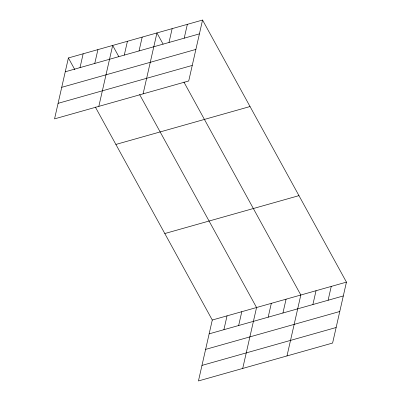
<?xml version="1.0" encoding="UTF-8"?>
<svg xmlns="http://www.w3.org/2000/svg" width="401" height="401" viewBox="0 0 401 401"><rect width="100%" height="100%" fill="white"/><g stroke="black" fill="none" stroke-linecap="round" stroke-linejoin="round"><path stroke-width="0.6" d="M68.396 57.955L54.556 118.876L188.716 80.972L202.555 20.05L68.396 57.955L74.847 69.699M80.015 67.614L83.152 53.784M94.771 63.443L97.914 49.614M98.826 106.365L112.671 45.443L118.826 56.656M124.285 55.102L127.428 41.278M139.042 50.937L142.185 37.108M143.102 93.859L156.941 32.937L163.097 44.15M169.006 42.471L172.149 28.641M184.209 38.175L187.352 24.346M95.363 107.067L212.284 320.028L198.445 380.95L332.604 343.045L346.444 282.124L202.555 20.05M223.898 329.687L227.041 315.858M238.655 325.517L241.798 311.692M242.715 368.444L256.555 307.522L139.633 94.561M268.174 317.181L271.317 303.351M282.931 313.011L286.073 299.181M286.991 355.933L300.83 295.011L183.909 82.05M312.895 304.544L316.033 290.715M328.098 300.249L331.241 286.419M65.253 71.784L199.417 33.879M61.724 87.323L195.883 49.418M58.085 103.333L192.244 65.428M115.879 144.44L250.039 106.536M164.801 233.542L298.961 195.643M212.284 320.028L346.444 282.124M209.142 333.858L343.301 295.953M205.613 349.396L339.772 311.497M201.974 365.411L336.133 327.507"/></g></svg>
